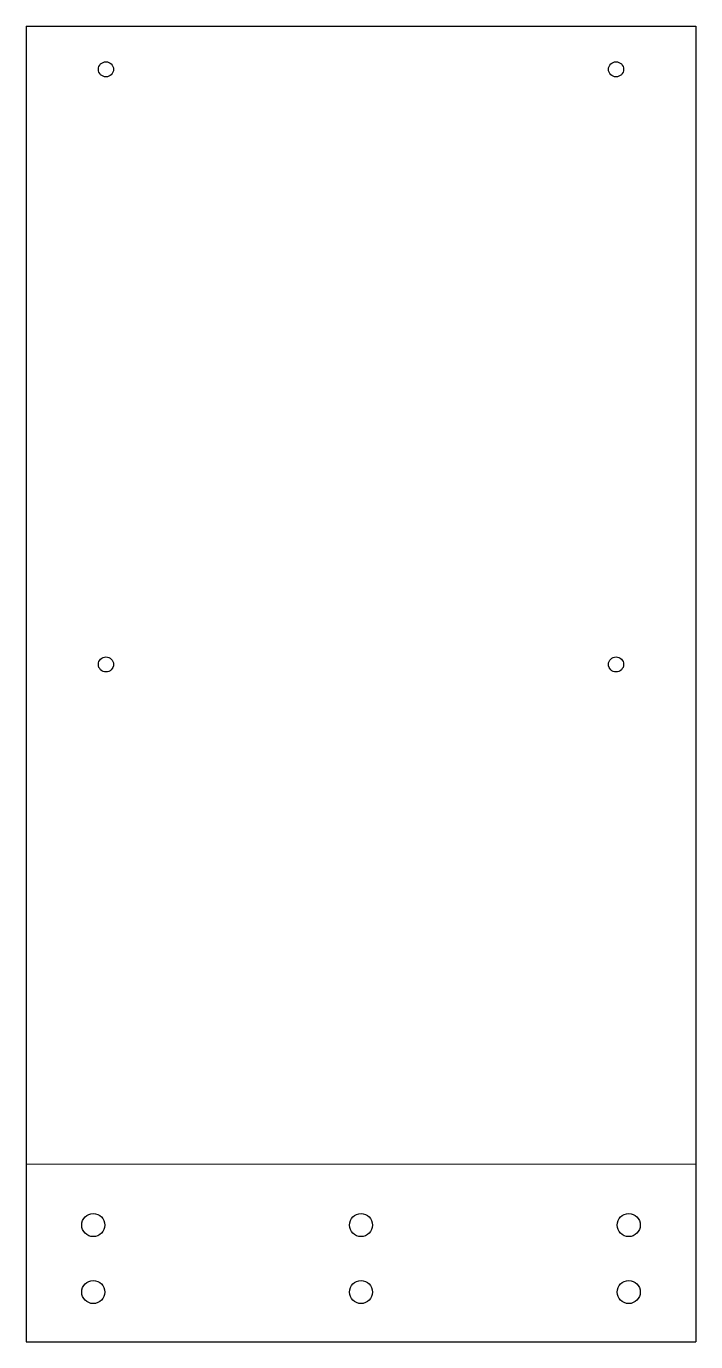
# Model space of a CAD drawing. Header units: millimetres. Extents: x 0 to 100, y -197 to 0.
import ezdxf

# ---------------------------------------------------------------- set-up
doc = ezdxf.new("R2010")
doc.units = ezdxf.units.MM

msp = doc.modelspace()

# ---------------------------------------------------------------- linework, layer by layer
at = {"color": 7, "linetype": 'Continuous', "lineweight": 25}
for p, q in [((0, 0), (100, 0)), ((0, 0), (0, -196.50497)), ((100, 0), (100, -196.50497)), ((0, -196.50497), (100, -196.50497))]:
    msp.add_line(p, q, dxfattribs=at)
at = {"color": 8, "linetype": 'Continuous', "lineweight": 0}
msp.add_line((100, -169.96), (0, -169.96), dxfattribs=at)
at = {"color": 7, "linetype": 'Continuous', "lineweight": 25}
for centre, radius in [((11.9, -6.4268), 1.1303), ((88.1, -6.4268), 1.1303), ((11.9, -95.3268), 1.1303), ((88.1, -95.3268), 1.1303), ((10, -179.08497), 1.725), ((50, -179.08497), 1.725), ((90, -179.08497), 1.725), ((10, -189.08497), 1.725), ((50, -189.08497), 1.725), ((90, -189.08497), 1.725)]:
    msp.add_circle(centre, radius, dxfattribs=at)

doc.saveas('drawing.dxf')
